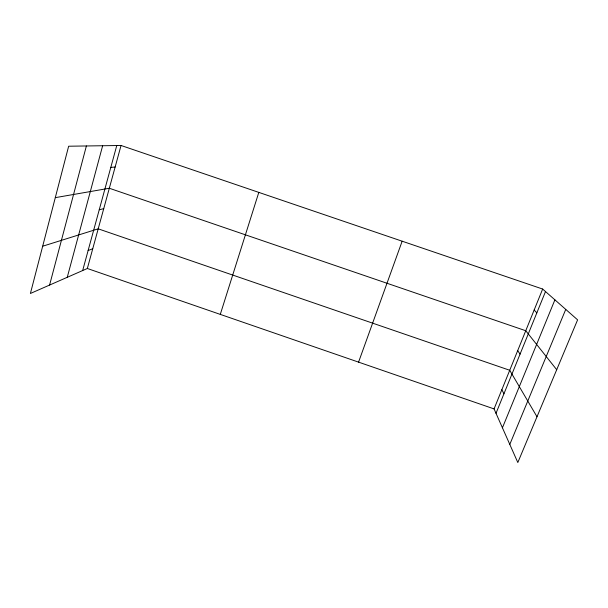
<?xml version="1.0" encoding="UTF-8"?>
<svg xmlns="http://www.w3.org/2000/svg" width="608" height="608" viewBox="0 0 608 608"><rect width="100%" height="100%" fill="white"/><g stroke="black" fill="none" stroke-linecap="round" stroke-linejoin="round"><path stroke-width="0.91" d="M49.59 285.061L86.389 145.966M67.252 277.309L102.646 145.738M82.658 270.552L116.766 145.54M121.045 145.479L68.651 146.216L30.4 293.482L87.339 268.493L121.045 145.479L542.655 289.043L577.6 319.846L517.818 462.521L494.061 408.91L542.655 289.043M220.286 314.397L258.81 192.386M358.568 362.132L402.154 241.201M496.006 413.303L545.505 291.551M502.428 427.789L554.906 299.835M509.793 444.418L565.744 309.396M88.122 250.519L92.743 248.771M42.674 246.217L98.207 228.828L509.724 370.272L536.993 416.754M99.241 209.76L103.732 208.658M55.29 197.653L109.326 188.252L525.753 330.737L556.708 369.71M110.8 167.413L115.148 166.995M87.339 268.493L494.061 408.91M534.151 310.012L536.841 312.862M517.697 350.618L520.068 354.114M501.851 389.698L503.941 393.802"/></g></svg>
